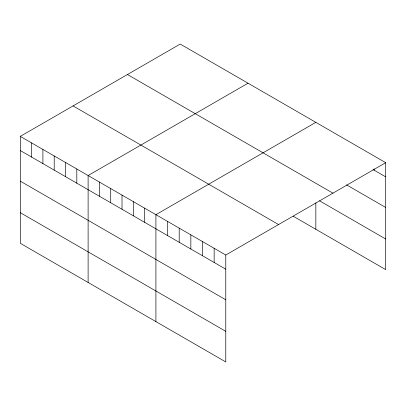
<?xml version="1.0" encoding="UTF-8"?>
<svg xmlns="http://www.w3.org/2000/svg" width="406" height="406" viewBox="0 0 406 406"><rect width="100%" height="100%" fill="white"/><g stroke="black" fill="none" stroke-linecap="round" stroke-linejoin="round"><path stroke-width="0.61" d="M20.3 136.38L225.782 255.019L225.782 361.944L20.3 243.311L20.3 136.38L180.218 44.056L385.7 162.689L385.7 269.62L293.233 216.231M248.025 83.205L88.112 175.534L88.112 282.459M315.838 122.353L155.919 214.683L155.919 321.608M225.782 255.019L385.7 162.689M372.997 169.52L385.7 176.854M346.531 184.852L385.7 207.466M127.443 74.521L332.93 193.16M319.542 200.808L385.7 239.007M73.07 105.915L278.557 224.548M20.3 150.545L225.782 269.183M20.3 181.157L225.782 299.79M20.3 212.698L225.782 331.332M374.058 168.901L374.058 170.134M315.838 202.873L315.838 229.283M214.14 248.294L214.14 262.459M202.498 241.57L202.498 255.734M190.85 234.851L190.85 249.015M179.208 228.126L179.208 242.291M167.561 221.402L167.561 235.566M144.617 208.156L144.617 222.321M133.315 201.63L133.315 215.794M122.013 195.108L122.013 209.273M110.711 188.582L110.711 202.746M99.409 182.055L99.409 196.22M76.81 169.008L76.81 183.172M65.508 162.481L65.508 176.646M54.206 155.955L54.206 170.119M42.904 149.433L42.904 163.598M31.602 142.907L31.602 157.071"/></g></svg>
